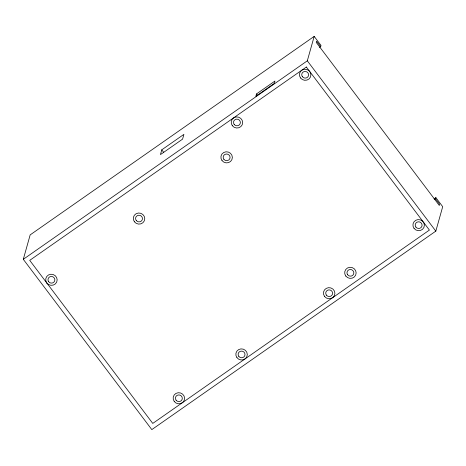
<?xml version="1.0" encoding="UTF-8"?>
<svg xmlns="http://www.w3.org/2000/svg" width="466" height="466" viewBox="0 0 466 466"><rect width="100%" height="100%" fill="white"/><g stroke="black" fill="none" stroke-linecap="round" stroke-linejoin="round"><path stroke-width="0.7" d="M434.073 198.877L435.861 197.625L442.7 206.683L435.832 231.119L151.817 429.611L23.3 259.317L30.168 234.881L314.183 36.389L321.016 45.447L320.684 46.635L319.49 47.468M161.784 149.831L160.444 154.601L182.573 139.136L183.913 134.365L161.784 149.831L163.735 152.423M256.51 93.928L255.84 96.316L274.282 83.426L274.952 81.043L256.51 93.928L257.686 95.483M23.3 259.317L307.315 60.819L314.183 36.389M434.335 199.652L435.529 198.819L435.861 197.625M320.684 46.635L316.583 41.2L316.245 42.394L439.298 205.442L439.63 204.254L435.529 198.819M307.315 60.819L435.832 231.119M306.36 67.022L29.725 260.36L152.772 423.413L429.407 230.07L306.36 67.022M234.165 124.399A3.454 3.326 15.7 0 0 240.089 123.851A3.454 3.326 15.7 0 0 236.536 119.145A3.454 3.326 15.7 0 0 234.165 124.399M232.318 125.686A5.755 5.545 15.7 0 0 242.198 124.777A5.755 5.545 15.7 0 0 236.274 116.931A5.755 5.545 15.7 0 0 232.318 125.686M302.399 76.704A3.454 3.326 15.7 0 0 308.323 76.162A3.454 3.326 15.7 0 0 304.776 71.455A3.454 3.326 15.7 0 0 302.399 76.704M300.558 77.997A5.755 5.545 15.7 0 0 310.432 77.082A5.755 5.545 15.7 0 0 304.514 69.242A5.755 5.545 15.7 0 0 300.558 77.997M415.882 227.076A3.454 3.326 15.7 0 0 421.806 226.528A3.454 3.326 15.7 0 0 418.252 221.822A3.454 3.326 15.7 0 0 415.882 227.076M414.035 228.363A5.755 5.545 15.7 0 0 423.914 227.449A5.755 5.545 15.7 0 0 417.99 219.608A5.755 5.545 15.7 0 0 414.035 228.363M347.642 274.765A3.454 3.326 15.7 0 0 353.566 274.218A3.454 3.326 15.7 0 0 350.018 269.511A3.454 3.326 15.7 0 0 347.642 274.765M345.801 276.053A5.755 5.545 15.7 0 0 355.675 275.144A5.755 5.545 15.7 0 0 349.756 267.298A5.755 5.545 15.7 0 0 345.801 276.053M326.404 295.147A3.454 3.326 15.7 0 0 332.328 294.599A3.454 3.326 15.7 0 0 328.775 289.893A3.454 3.326 15.7 0 0 326.404 295.147M324.557 296.434A5.755 5.545 15.7 0 0 334.437 295.52A5.755 5.545 15.7 0 0 328.513 287.679A5.755 5.545 15.7 0 0 324.557 296.434M238.802 356.368A3.454 3.326 15.7 0 0 244.726 355.82A3.454 3.326 15.7 0 0 241.172 351.114A3.454 3.326 15.7 0 0 238.802 356.368M236.955 357.655A5.755 5.545 15.7 0 0 246.834 356.746A5.755 5.545 15.7 0 0 240.91 348.9A5.755 5.545 15.7 0 0 236.955 357.655M176.096 400.195A3.454 3.326 15.7 0 0 182.02 399.647A3.454 3.326 15.7 0 0 178.472 394.941A3.454 3.326 15.7 0 0 176.096 400.195M174.255 401.482A5.755 5.545 15.7 0 0 184.128 400.568A5.755 5.545 15.7 0 0 178.21 392.727A5.755 5.545 15.7 0 0 174.255 401.482M48.656 281.72A3.454 3.326 15.7 0 0 54.58 281.173A3.454 3.326 15.7 0 0 51.033 276.466A3.454 3.326 15.7 0 0 48.656 281.72M46.816 283.008A5.755 5.545 15.7 0 0 56.689 282.099A5.755 5.545 15.7 0 0 50.771 274.253A5.755 5.545 15.7 0 0 46.816 283.008M136.258 220.494A3.454 3.326 15.7 0 0 142.182 219.946A3.454 3.326 15.7 0 0 138.635 215.24A3.454 3.326 15.7 0 0 136.258 220.494M134.412 221.781A5.755 5.545 15.7 0 0 144.291 220.872A5.755 5.545 15.7 0 0 138.373 213.026A5.755 5.545 15.7 0 0 134.412 221.781M223.861 159.267A3.454 3.326 15.7 0 0 229.785 158.725A3.454 3.326 15.7 0 0 226.231 154.019A3.454 3.326 15.7 0 0 223.861 159.267M222.014 160.56A5.755 5.545 15.7 0 0 231.893 159.646A5.755 5.545 15.7 0 0 225.969 151.805A5.755 5.545 15.7 0 0 222.014 160.56"/></g></svg>
